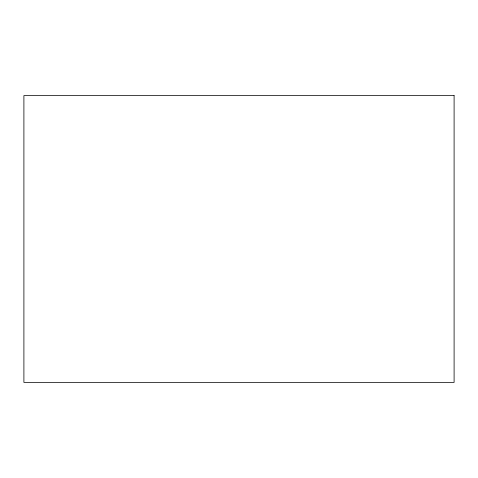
<?xml version="1.0" encoding="UTF-8"?>
<svg xmlns="http://www.w3.org/2000/svg" width="478" height="478" viewBox="0 0 478 478"><rect width="100%" height="100%" fill="white"/><g stroke="black" fill="none" stroke-linecap="round" stroke-linejoin="round"><path stroke-width="0.72" d="M454.1 95.6L23.9 95.6L23.9 382.4L454.1 382.4L454.1 95.6"/></g></svg>
